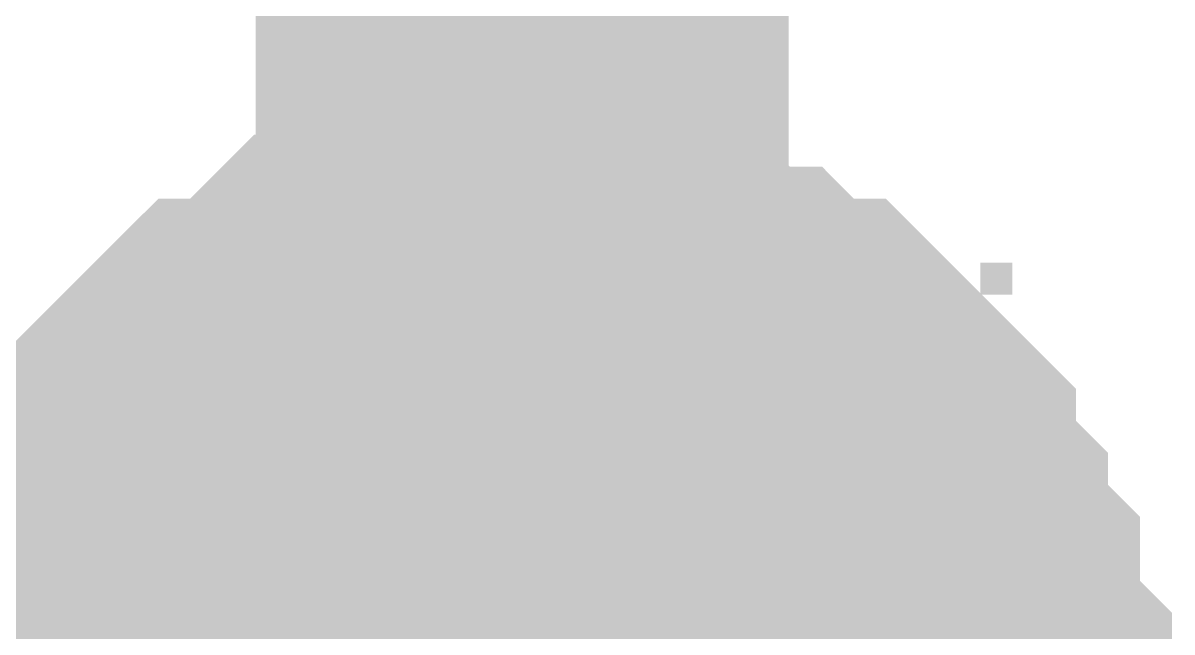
# Model space of a CAD drawing. Header units: inches. Extents: x 0 to 841, y 0 to 594.
# Drawn here: x 774.318 to 775.932, y 542.648 to 543.504 of the extents above; entities that cross this region are included whole.
import ezdxf

# ---------------------------------------------------------------- set-up
doc = ezdxf.new("R2010")
doc.units = ezdxf.units.IN
doc.layers.add('Sheet', color=255, linetype='Continuous')

msp = doc.modelspace()

# ---------------------------------------------------------------- linework, layer by layer
at = {"layer": 'Sheet'}
for points in [[(775.019, 542.4787, 0.7493, 0.7493, 0), (775.019, 544.9941, 0.7493, 0.7493, 0)], [(774.2554, 542.4787, 0.2997, 0.2997, 0), (774.2554, 542.5236, 0.2997, 0.2997, 0), (774.2554, 542.5685, 0.2997, 0.2997, 0), (774.2554, 542.5685, 0.2997, 0.2997, 0), (774.2554, 542.6134, 0.2997, 0.2997, 0), (774.2554, 542.6583, 0.2997, 0.2997, 0), (774.3003, 542.7033, 0.2997, 0.2997, 0), (774.3003, 542.7482, 0.2997, 0.2997, 0), (774.3003, 542.7482, 0.2997, 0.2997, 0), (774.3452, 542.7931, 0.2997, 0.2997, 0), (774.3452, 542.838, 0.2997, 0.2997, 0), (774.3452, 542.8829, 0.2997, 0.2997, 0), (774.3901, 542.8829, 0.2997, 0.2997, 0), (774.3901, 542.9279, 0.2997, 0.2997, 0), (774.4351, 542.9728, 0.2997, 0.2997, 0), (774.4351, 542.9728, 0.2997, 0.2997, 0), (774.48, 543.0177, 0.2997, 0.2997, 0), (774.48, 543.0177, 0.2997, 0.2997, 0), (774.5249, 543.0626, 0.2997, 0.2997, 0), (774.5698, 543.1075, 0.2997, 0.2997, 0), (774.5698, 543.1075, 0.2997, 0.2997, 0), (774.6147, 543.1075, 0.2997, 0.2997, 0), (774.6596, 543.1525, 0.2997, 0.2997, 0), (774.6596, 543.1525, 0.2997, 0.2997, 0), (774.7045, 543.1974, 0.2997, 0.2997, 0), (774.7495, 543.1974, 0.2997, 0.2997, 0), (774.7944, 543.1974, 0.2997, 0.2997, 0), (774.8393, 543.1974, 0.2997, 0.2997, 0), (774.8393, 543.2423, 0.2997, 0.2997, 0), (774.8842, 543.2423, 0.2997, 0.2997, 0), (774.9291, 543.2423, 0.2997, 0.2997, 0), (774.974, 543.2423, 0.2997, 0.2997, 0), (775.019, 543.2423, 0.2997, 0.2997, 0)], [(774.2554, 542.4787, 0.2997, 0.2997, 0), (774.2554, 542.5236, 0.2997, 0.2997, 0), (774.2554, 542.5685, 0.2997, 0.2997, 0), (774.2554, 542.5685, 0.2997, 0.2997, 0), (774.2554, 542.6134, 0.2997, 0.2997, 0), (774.2554, 542.6583, 0.2997, 0.2997, 0), (774.3003, 542.7033, 0.2997, 0.2997, 0), (774.3003, 542.7482, 0.2997, 0.2997, 0), (774.3003, 542.7482, 0.2997, 0.2997, 0), (774.3452, 542.7931, 0.2997, 0.2997, 0), (774.3452, 542.838, 0.2997, 0.2997, 0), (774.3452, 542.8829, 0.2997, 0.2997, 0), (774.3901, 542.8829, 0.2997, 0.2997, 0), (774.3901, 542.9279, 0.2997, 0.2997, 0), (774.4351, 542.9728, 0.2997, 0.2997, 0), (774.4351, 542.9728, 0.2997, 0.2997, 0), (774.48, 543.0177, 0.2997, 0.2997, 0), (774.48, 543.0177, 0.2997, 0.2997, 0), (774.5249, 543.0626, 0.2997, 0.2997, 0), (774.5698, 543.1075, 0.2997, 0.2997, 0), (774.5698, 543.1075, 0.2997, 0.2997, 0), (774.6147, 543.1075, 0.2997, 0.2997, 0), (774.6596, 543.1525, 0.2997, 0.2997, 0), (774.6596, 543.1525, 0.2997, 0.2997, 0), (774.7045, 543.1974, 0.2997, 0.2997, 0), (774.7495, 543.1974, 0.2997, 0.2997, 0), (774.7944, 543.1974, 0.2997, 0.2997, 0), (774.8393, 543.1974, 0.2997, 0.2997, 0), (774.8393, 543.2423, 0.2997, 0.2997, 0), (774.8842, 543.2423, 0.2997, 0.2997, 0), (774.9291, 543.2423, 0.2997, 0.2997, 0), (774.974, 543.2423, 0.2997, 0.2997, 0), (775.019, 543.2423, 0.2997, 0.2997, 0)], [(774.2554, 542.4787, 0.2997, 0.2997, 0), (774.2554, 542.5236, 0.2997, 0.2997, 0), (774.2554, 542.5685, 0.2997, 0.2997, 0), (774.2554, 542.5685, 0.2997, 0.2997, 0), (774.2554, 542.6134, 0.2997, 0.2997, 0), (774.2554, 542.6583, 0.2997, 0.2997, 0), (774.3003, 542.7033, 0.2997, 0.2997, 0), (774.3003, 542.7482, 0.2997, 0.2997, 0), (774.3003, 542.7482, 0.2997, 0.2997, 0), (774.3452, 542.7931, 0.2997, 0.2997, 0), (774.3452, 542.838, 0.2997, 0.2997, 0), (774.3452, 542.8829, 0.2997, 0.2997, 0), (774.3901, 542.8829, 0.2997, 0.2997, 0), (774.3901, 542.9279, 0.2997, 0.2997, 0), (774.4351, 542.9728, 0.2997, 0.2997, 0), (774.4351, 542.9728, 0.2997, 0.2997, 0), (774.48, 543.0177, 0.2997, 0.2997, 0), (774.48, 543.0177, 0.2997, 0.2997, 0), (774.5249, 543.0626, 0.2997, 0.2997, 0), (774.5698, 543.1075, 0.2997, 0.2997, 0), (774.5698, 543.1075, 0.2997, 0.2997, 0), (774.6147, 543.1075, 0.2997, 0.2997, 0), (774.6596, 543.1525, 0.2997, 0.2997, 0), (774.6596, 543.1525, 0.2997, 0.2997, 0), (774.7045, 543.1974, 0.2997, 0.2997, 0), (774.7495, 543.1974, 0.2997, 0.2997, 0), (774.7944, 543.1974, 0.2997, 0.2997, 0), (774.8393, 543.1974, 0.2997, 0.2997, 0), (774.8393, 543.2423, 0.2997, 0.2997, 0), (774.8842, 543.2423, 0.2997, 0.2997, 0), (774.9291, 543.2423, 0.2997, 0.2997, 0), (774.974, 543.2423, 0.2997, 0.2997, 0), (775.019, 543.2423, 0.2997, 0.2997, 0)], [(774.2554, 542.4787, 0.2997, 0.2997, 0), (774.2554, 542.5236, 0.2997, 0.2997, 0), (774.2554, 542.5685, 0.2997, 0.2997, 0), (774.2554, 542.5685, 0.2997, 0.2997, 0), (774.2554, 542.6134, 0.2997, 0.2997, 0), (774.2554, 542.6583, 0.2997, 0.2997, 0), (774.3003, 542.7033, 0.2997, 0.2997, 0), (774.3003, 542.7482, 0.2997, 0.2997, 0), (774.3003, 542.7482, 0.2997, 0.2997, 0), (774.3452, 542.7931, 0.2997, 0.2997, 0), (774.3452, 542.838, 0.2997, 0.2997, 0), (774.3452, 542.8829, 0.2997, 0.2997, 0), (774.3901, 542.8829, 0.2997, 0.2997, 0), (774.3901, 542.9279, 0.2997, 0.2997, 0), (774.4351, 542.9728, 0.2997, 0.2997, 0), (774.4351, 542.9728, 0.2997, 0.2997, 0), (774.48, 543.0177, 0.2997, 0.2997, 0), (774.48, 543.0177, 0.2997, 0.2997, 0), (774.5249, 543.0626, 0.2997, 0.2997, 0), (774.5698, 543.1075, 0.2997, 0.2997, 0), (774.5698, 543.1075, 0.2997, 0.2997, 0), (774.6147, 543.1075, 0.2997, 0.2997, 0), (774.6596, 543.1525, 0.2997, 0.2997, 0), (774.6596, 543.1525, 0.2997, 0.2997, 0), (774.7045, 543.1974, 0.2997, 0.2997, 0), (774.7495, 543.1974, 0.2997, 0.2997, 0), (774.7944, 543.1974, 0.2997, 0.2997, 0), (774.8393, 543.1974, 0.2997, 0.2997, 0), (774.8393, 543.2423, 0.2997, 0.2997, 0), (774.8842, 543.2423, 0.2997, 0.2997, 0), (774.9291, 543.2423, 0.2997, 0.2997, 0), (774.974, 543.2423, 0.2997, 0.2997, 0), (775.019, 543.2423, 0.2997, 0.2997, 0)], [(775.019, 543.2423, 0.2997, 0.2997, 0), (775.019, 543.2423, 0.2997, 0.2997, 0)], [(775.019, 543.2423, 0.2997, 0.2997, 0), (775.0639, 543.2423, 0.2997, 0.2997, 0), (775.1088, 543.2423, 0.2997, 0.2997, 0), (775.1088, 543.2423, 0.2997, 0.2997, 0), (775.1537, 543.2423, 0.2997, 0.2997, 0), (775.1986, 543.1974, 0.2997, 0.2997, 0), (775.2435, 543.1974, 0.2997, 0.2997, 0), (775.2885, 543.1974, 0.2997, 0.2997, 0), (775.2885, 543.1974, 0.2997, 0.2997, 0), (775.3334, 543.1525, 0.2997, 0.2997, 0), (775.3783, 543.1525, 0.2997, 0.2997, 0), (775.4232, 543.1075, 0.2997, 0.2997, 0), (775.4232, 543.1075, 0.2997, 0.2997, 0), (775.4681, 543.1075, 0.2997, 0.2997, 0), (775.513, 543.0626, 0.2997, 0.2997, 0), (775.513, 543.0177, 0.2997, 0.2997, 0), (775.5579, 543.0177, 0.2997, 0.2997, 0), (775.5579, 542.9728, 0.2997, 0.2997, 0), (775.6029, 542.9728, 0.2997, 0.2997, 0), (775.6478, 542.9279, 0.2997, 0.2997, 0), (775.6478, 542.8829, 0.2997, 0.2997, 0), (775.6478, 542.8829, 0.2997, 0.2997, 0), (775.6927, 542.838, 0.2997, 0.2997, 0), (775.6927, 542.7931, 0.2997, 0.2997, 0), (775.7376, 542.7482, 0.2997, 0.2997, 0), (775.7376, 542.7482, 0.2997, 0.2997, 0), (775.7376, 542.7033, 0.2997, 0.2997, 0), (775.7376, 542.6583, 0.2997, 0.2997, 0), (775.7825, 542.6134, 0.2997, 0.2997, 0), (775.7825, 542.5685, 0.2997, 0.2997, 0), (775.7825, 542.5685, 0.2997, 0.2997, 0), (775.7825, 542.5236, 0.2997, 0.2997, 0), (775.7825, 542.4787, 0.2997, 0.2997, 0)], [(775.019, 543.2423, 0.2997, 0.2997, 0), (775.019, 543.2423, 0.2997, 0.2997, 0)], [(775.019, 543.2423, 0.2997, 0.2997, 0), (775.0639, 543.2423, 0.2997, 0.2997, 0), (775.1088, 543.2423, 0.2997, 0.2997, 0), (775.1088, 543.2423, 0.2997, 0.2997, 0), (775.1537, 543.2423, 0.2997, 0.2997, 0), (775.1986, 543.1974, 0.2997, 0.2997, 0), (775.2435, 543.1974, 0.2997, 0.2997, 0), (775.2885, 543.1974, 0.2997, 0.2997, 0), (775.2885, 543.1974, 0.2997, 0.2997, 0), (775.3334, 543.1525, 0.2997, 0.2997, 0), (775.3783, 543.1525, 0.2997, 0.2997, 0), (775.4232, 543.1075, 0.2997, 0.2997, 0), (775.4232, 543.1075, 0.2997, 0.2997, 0), (775.4681, 543.1075, 0.2997, 0.2997, 0), (775.513, 543.0626, 0.2997, 0.2997, 0), (775.513, 543.0177, 0.2997, 0.2997, 0), (775.5579, 543.0177, 0.2997, 0.2997, 0), (775.5579, 542.9728, 0.2997, 0.2997, 0), (775.6029, 542.9728, 0.2997, 0.2997, 0), (775.6478, 542.9279, 0.2997, 0.2997, 0), (775.6478, 542.8829, 0.2997, 0.2997, 0), (775.6478, 542.8829, 0.2997, 0.2997, 0), (775.6927, 542.838, 0.2997, 0.2997, 0), (775.6927, 542.7931, 0.2997, 0.2997, 0), (775.7376, 542.7482, 0.2997, 0.2997, 0), (775.7376, 542.7482, 0.2997, 0.2997, 0), (775.7376, 542.7033, 0.2997, 0.2997, 0), (775.7376, 542.6583, 0.2997, 0.2997, 0), (775.7825, 542.6134, 0.2997, 0.2997, 0), (775.7825, 542.5685, 0.2997, 0.2997, 0), (775.7825, 542.5685, 0.2997, 0.2997, 0), (775.7825, 542.5236, 0.2997, 0.2997, 0), (775.7825, 542.4787, 0.2997, 0.2997, 0)], [(775.019, 543.2423, 0.2997, 0.2997, 0), (775.019, 543.2423, 0.2997, 0.2997, 0)], [(775.019, 543.2423, 0.2997, 0.2997, 0), (775.0639, 543.2423, 0.2997, 0.2997, 0), (775.1088, 543.2423, 0.2997, 0.2997, 0), (775.1088, 543.2423, 0.2997, 0.2997, 0), (775.1537, 543.2423, 0.2997, 0.2997, 0), (775.1986, 543.1974, 0.2997, 0.2997, 0), (775.2435, 543.1974, 0.2997, 0.2997, 0), (775.2885, 543.1974, 0.2997, 0.2997, 0), (775.2885, 543.1974, 0.2997, 0.2997, 0), (775.3334, 543.1525, 0.2997, 0.2997, 0), (775.3783, 543.1525, 0.2997, 0.2997, 0), (775.4232, 543.1075, 0.2997, 0.2997, 0), (775.4232, 543.1075, 0.2997, 0.2997, 0), (775.4681, 543.1075, 0.2997, 0.2997, 0), (775.513, 543.0626, 0.2997, 0.2997, 0), (775.513, 543.0177, 0.2997, 0.2997, 0), (775.5579, 543.0177, 0.2997, 0.2997, 0), (775.5579, 542.9728, 0.2997, 0.2997, 0), (775.6029, 542.9728, 0.2997, 0.2997, 0), (775.6478, 542.9279, 0.2997, 0.2997, 0), (775.6478, 542.8829, 0.2997, 0.2997, 0), (775.6478, 542.8829, 0.2997, 0.2997, 0), (775.6927, 542.838, 0.2997, 0.2997, 0), (775.6927, 542.7931, 0.2997, 0.2997, 0), (775.7376, 542.7482, 0.2997, 0.2997, 0), (775.7376, 542.7482, 0.2997, 0.2997, 0), (775.7376, 542.7033, 0.2997, 0.2997, 0), (775.7376, 542.6583, 0.2997, 0.2997, 0), (775.7825, 542.6134, 0.2997, 0.2997, 0), (775.7825, 542.5685, 0.2997, 0.2997, 0), (775.7825, 542.5685, 0.2997, 0.2997, 0), (775.7825, 542.5236, 0.2997, 0.2997, 0), (775.7825, 542.4787, 0.2997, 0.2997, 0)], [(775.019, 543.2423, 0.2997, 0.2997, 0), (775.019, 543.2423, 0.2997, 0.2997, 0)], [(775.019, 543.2423, 0.2997, 0.2997, 0), (775.0639, 543.2423, 0.2997, 0.2997, 0), (775.1088, 543.2423, 0.2997, 0.2997, 0), (775.1088, 543.2423, 0.2997, 0.2997, 0), (775.1537, 543.2423, 0.2997, 0.2997, 0), (775.1986, 543.1974, 0.2997, 0.2997, 0), (775.2435, 543.1974, 0.2997, 0.2997, 0), (775.2885, 543.1974, 0.2997, 0.2997, 0), (775.2885, 543.1974, 0.2997, 0.2997, 0), (775.3334, 543.1525, 0.2997, 0.2997, 0), (775.3783, 543.1525, 0.2997, 0.2997, 0), (775.4232, 543.1075, 0.2997, 0.2997, 0), (775.4232, 543.1075, 0.2997, 0.2997, 0), (775.4681, 543.1075, 0.2997, 0.2997, 0), (775.513, 543.0626, 0.2997, 0.2997, 0), (775.513, 543.0177, 0.2997, 0.2997, 0), (775.5579, 543.0177, 0.2997, 0.2997, 0), (775.5579, 542.9728, 0.2997, 0.2997, 0), (775.6029, 542.9728, 0.2997, 0.2997, 0), (775.6478, 542.9279, 0.2997, 0.2997, 0), (775.6478, 542.8829, 0.2997, 0.2997, 0), (775.6478, 542.8829, 0.2997, 0.2997, 0), (775.6927, 542.838, 0.2997, 0.2997, 0), (775.6927, 542.7931, 0.2997, 0.2997, 0), (775.7376, 542.7482, 0.2997, 0.2997, 0), (775.7376, 542.7482, 0.2997, 0.2997, 0), (775.7376, 542.7033, 0.2997, 0.2997, 0), (775.7376, 542.6583, 0.2997, 0.2997, 0), (775.7825, 542.6134, 0.2997, 0.2997, 0), (775.7825, 542.5685, 0.2997, 0.2997, 0), (775.7825, 542.5685, 0.2997, 0.2997, 0), (775.7825, 542.5236, 0.2997, 0.2997, 0), (775.7825, 542.4787, 0.2997, 0.2997, 0)], [(774.2554, 542.6583, 0.0991, 0.0991, 0), (774.3003, 542.7033, 0.0991, 0.0991, 0), (774.3003, 542.7482, 0.0991, 0.0991, 0), (774.3003, 542.7482, 0.0991, 0.0991, 0), (774.3452, 542.7931, 0.0991, 0.0991, 0), (774.3452, 542.838, 0.0991, 0.0991, 0), (774.3452, 542.8829, 0.0991, 0.0991, 0), (774.3901, 542.8829, 0.0991, 0.0991, 0), (774.3901, 542.9279, 0.0991, 0.0991, 0), (774.4351, 542.9728, 0.0991, 0.0991, 0), (774.4351, 542.9728, 0.0991, 0.0991, 0), (774.48, 543.0177, 0.0991, 0.0991, 0), (774.48, 543.0177, 0.0991, 0.0991, 0), (774.5249, 543.0626, 0.0991, 0.0991, 0), (774.5698, 543.1075, 0.0991, 0.0991, 0), (774.5698, 543.1075, 0.0991, 0.0991, 0), (774.6147, 543.1075, 0.0991, 0.0991, 0), (774.6596, 543.1525, 0.0991, 0.0991, 0), (774.6596, 543.1525, 0.0991, 0.0991, 0), (774.7045, 543.1974, 0.0991, 0.0991, 0), (774.7495, 543.1974, 0.0991, 0.0991, 0), (774.7944, 543.1974, 0.0991, 0.0991, 0), (774.8393, 543.1974, 0.0991, 0.0991, 0), (774.8393, 543.2423, 0.0991, 0.0991, 0), (774.8842, 543.2423, 0.0991, 0.0991, 0), (774.9291, 543.2423, 0.0991, 0.0991, 0), (774.974, 543.2423, 0.0991, 0.0991, 0), (775.019, 543.2423, 0.0991, 0.0991, 0)], [(774.2554, 542.6583, 0.0991, 0.0991, 0), (774.3003, 542.7033, 0.0991, 0.0991, 0), (774.3003, 542.7482, 0.0991, 0.0991, 0), (774.3003, 542.7482, 0.0991, 0.0991, 0), (774.3452, 542.7931, 0.0991, 0.0991, 0), (774.3452, 542.838, 0.0991, 0.0991, 0), (774.3452, 542.8829, 0.0991, 0.0991, 0), (774.3901, 542.8829, 0.0991, 0.0991, 0), (774.3901, 542.9279, 0.0991, 0.0991, 0), (774.4351, 542.9728, 0.0991, 0.0991, 0), (774.4351, 542.9728, 0.0991, 0.0991, 0), (774.48, 543.0177, 0.0991, 0.0991, 0), (774.48, 543.0177, 0.0991, 0.0991, 0), (774.5249, 543.0626, 0.0991, 0.0991, 0), (774.5698, 543.1075, 0.0991, 0.0991, 0), (774.5698, 543.1075, 0.0991, 0.0991, 0), (774.6147, 543.1075, 0.0991, 0.0991, 0), (774.6596, 543.1525, 0.0991, 0.0991, 0), (774.6596, 543.1525, 0.0991, 0.0991, 0), (774.7045, 543.1974, 0.0991, 0.0991, 0), (774.7495, 543.1974, 0.0991, 0.0991, 0), (774.7944, 543.1974, 0.0991, 0.0991, 0), (774.8393, 543.1974, 0.0991, 0.0991, 0), (774.8393, 543.2423, 0.0991, 0.0991, 0), (774.8842, 543.2423, 0.0991, 0.0991, 0), (774.9291, 543.2423, 0.0991, 0.0991, 0), (774.974, 543.2423, 0.0991, 0.0991, 0), (775.019, 543.2423, 0.0991, 0.0991, 0)], [(774.2554, 542.6583, 0.0991, 0.0991, 0), (774.3003, 542.7033, 0.0991, 0.0991, 0), (774.3003, 542.7482, 0.0991, 0.0991, 0), (774.3003, 542.7482, 0.0991, 0.0991, 0), (774.3452, 542.7931, 0.0991, 0.0991, 0), (774.3452, 542.838, 0.0991, 0.0991, 0), (774.3452, 542.8829, 0.0991, 0.0991, 0), (774.3901, 542.8829, 0.0991, 0.0991, 0), (774.3901, 542.9279, 0.0991, 0.0991, 0), (774.4351, 542.9728, 0.0991, 0.0991, 0), (774.4351, 542.9728, 0.0991, 0.0991, 0), (774.48, 543.0177, 0.0991, 0.0991, 0), (774.48, 543.0177, 0.0991, 0.0991, 0), (774.5249, 543.0626, 0.0991, 0.0991, 0), (774.5698, 543.1075, 0.0991, 0.0991, 0), (774.5698, 543.1075, 0.0991, 0.0991, 0), (774.6147, 543.1075, 0.0991, 0.0991, 0), (774.6596, 543.1525, 0.0991, 0.0991, 0), (774.6596, 543.1525, 0.0991, 0.0991, 0), (774.7045, 543.1974, 0.0991, 0.0991, 0), (774.7495, 543.1974, 0.0991, 0.0991, 0), (774.7944, 543.1974, 0.0991, 0.0991, 0), (774.8393, 543.1974, 0.0991, 0.0991, 0), (774.8393, 543.2423, 0.0991, 0.0991, 0), (774.8842, 543.2423, 0.0991, 0.0991, 0), (774.9291, 543.2423, 0.0991, 0.0991, 0), (774.974, 543.2423, 0.0991, 0.0991, 0), (775.019, 543.2423, 0.0991, 0.0991, 0)], [(774.2554, 542.6583, 0.0991, 0.0991, 0), (774.3003, 542.7033, 0.0991, 0.0991, 0), (774.3003, 542.7482, 0.0991, 0.0991, 0), (774.3003, 542.7482, 0.0991, 0.0991, 0), (774.3452, 542.7931, 0.0991, 0.0991, 0), (774.3452, 542.838, 0.0991, 0.0991, 0), (774.3452, 542.8829, 0.0991, 0.0991, 0), (774.3901, 542.8829, 0.0991, 0.0991, 0), (774.3901, 542.9279, 0.0991, 0.0991, 0), (774.4351, 542.9728, 0.0991, 0.0991, 0), (774.4351, 542.9728, 0.0991, 0.0991, 0), (774.48, 543.0177, 0.0991, 0.0991, 0), (774.48, 543.0177, 0.0991, 0.0991, 0), (774.5249, 543.0626, 0.0991, 0.0991, 0), (774.5698, 543.1075, 0.0991, 0.0991, 0), (774.5698, 543.1075, 0.0991, 0.0991, 0), (774.6147, 543.1075, 0.0991, 0.0991, 0), (774.6596, 543.1525, 0.0991, 0.0991, 0), (774.6596, 543.1525, 0.0991, 0.0991, 0), (774.7045, 543.1974, 0.0991, 0.0991, 0), (774.7495, 543.1974, 0.0991, 0.0991, 0), (774.7944, 543.1974, 0.0991, 0.0991, 0), (774.8393, 543.1974, 0.0991, 0.0991, 0), (774.8393, 543.2423, 0.0991, 0.0991, 0), (774.8842, 543.2423, 0.0991, 0.0991, 0), (774.9291, 543.2423, 0.0991, 0.0991, 0), (774.974, 543.2423, 0.0991, 0.0991, 0), (775.019, 543.2423, 0.0991, 0.0991, 0)], [(775.019, 543.2423, 0.0991, 0.0991, 0), (775.019, 543.2423, 0.0991, 0.0991, 0)], [(775.019, 543.2423, 0.0991, 0.0991, 0), (775.0639, 543.2423, 0.0991, 0.0991, 0), (775.1088, 543.2423, 0.0991, 0.0991, 0), (775.1088, 543.2423, 0.0991, 0.0991, 0), (775.1537, 543.2423, 0.0991, 0.0991, 0), (775.1986, 543.1974, 0.0991, 0.0991, 0), (775.2435, 543.1974, 0.0991, 0.0991, 0), (775.2885, 543.1974, 0.0991, 0.0991, 0), (775.2885, 543.1974, 0.0991, 0.0991, 0), (775.3334, 543.1525, 0.0991, 0.0991, 0), (775.3783, 543.1525, 0.0991, 0.0991, 0), (775.4232, 543.1075, 0.0991, 0.0991, 0), (775.4232, 543.1075, 0.0991, 0.0991, 0), (775.4681, 543.1075, 0.0991, 0.0991, 0), (775.513, 543.0626, 0.0991, 0.0991, 0), (775.513, 543.0177, 0.0991, 0.0991, 0), (775.5579, 543.0177, 0.0991, 0.0991, 0), (775.5579, 542.9728, 0.0991, 0.0991, 0), (775.6029, 542.9728, 0.0991, 0.0991, 0), (775.6478, 542.9279, 0.0991, 0.0991, 0), (775.6478, 542.8829, 0.0991, 0.0991, 0), (775.6478, 542.8829, 0.0991, 0.0991, 0), (775.6927, 542.838, 0.0991, 0.0991, 0), (775.6927, 542.7931, 0.0991, 0.0991, 0), (775.7376, 542.7482, 0.0991, 0.0991, 0), (775.7376, 542.7482, 0.0991, 0.0991, 0), (775.7376, 542.7033, 0.0991, 0.0991, 0), (775.7376, 542.6583, 0.0991, 0.0991, 0), (775.7825, 542.6134, 0.0991, 0.0991, 0), (775.7825, 542.5685, 0.0991, 0.0991, 0)], [(775.019, 543.2423, 0.0991, 0.0991, 0), (775.019, 543.2423, 0.0991, 0.0991, 0)], [(775.019, 543.2423, 0.0991, 0.0991, 0), (775.0639, 543.2423, 0.0991, 0.0991, 0), (775.1088, 543.2423, 0.0991, 0.0991, 0), (775.1088, 543.2423, 0.0991, 0.0991, 0), (775.1537, 543.2423, 0.0991, 0.0991, 0), (775.1986, 543.1974, 0.0991, 0.0991, 0), (775.2435, 543.1974, 0.0991, 0.0991, 0), (775.2885, 543.1974, 0.0991, 0.0991, 0), (775.2885, 543.1974, 0.0991, 0.0991, 0), (775.3334, 543.1525, 0.0991, 0.0991, 0), (775.3783, 543.1525, 0.0991, 0.0991, 0), (775.4232, 543.1075, 0.0991, 0.0991, 0), (775.4232, 543.1075, 0.0991, 0.0991, 0), (775.4681, 543.1075, 0.0991, 0.0991, 0), (775.513, 543.0626, 0.0991, 0.0991, 0), (775.513, 543.0177, 0.0991, 0.0991, 0), (775.5579, 543.0177, 0.0991, 0.0991, 0), (775.5579, 542.9728, 0.0991, 0.0991, 0), (775.6029, 542.9728, 0.0991, 0.0991, 0), (775.6478, 542.9279, 0.0991, 0.0991, 0), (775.6478, 542.8829, 0.0991, 0.0991, 0), (775.6478, 542.8829, 0.0991, 0.0991, 0), (775.6927, 542.838, 0.0991, 0.0991, 0), (775.6927, 542.7931, 0.0991, 0.0991, 0), (775.7376, 542.7482, 0.0991, 0.0991, 0), (775.7376, 542.7482, 0.0991, 0.0991, 0), (775.7376, 542.7033, 0.0991, 0.0991, 0), (775.7376, 542.6583, 0.0991, 0.0991, 0), (775.7825, 542.6134, 0.0991, 0.0991, 0), (775.7825, 542.5685, 0.0991, 0.0991, 0)], [(775.019, 543.2423, 0.0991, 0.0991, 0), (775.019, 543.2423, 0.0991, 0.0991, 0)], [(775.019, 543.2423, 0.0991, 0.0991, 0), (775.0639, 543.2423, 0.0991, 0.0991, 0), (775.1088, 543.2423, 0.0991, 0.0991, 0), (775.1088, 543.2423, 0.0991, 0.0991, 0), (775.1537, 543.2423, 0.0991, 0.0991, 0), (775.1986, 543.1974, 0.0991, 0.0991, 0), (775.2435, 543.1974, 0.0991, 0.0991, 0), (775.2885, 543.1974, 0.0991, 0.0991, 0), (775.2885, 543.1974, 0.0991, 0.0991, 0), (775.3334, 543.1525, 0.0991, 0.0991, 0), (775.3783, 543.1525, 0.0991, 0.0991, 0), (775.4232, 543.1075, 0.0991, 0.0991, 0), (775.4232, 543.1075, 0.0991, 0.0991, 0), (775.4681, 543.1075, 0.0991, 0.0991, 0), (775.513, 543.0626, 0.0991, 0.0991, 0), (775.513, 543.0177, 0.0991, 0.0991, 0), (775.5579, 543.0177, 0.0991, 0.0991, 0), (775.5579, 542.9728, 0.0991, 0.0991, 0), (775.6029, 542.9728, 0.0991, 0.0991, 0), (775.6478, 542.9279, 0.0991, 0.0991, 0), (775.6478, 542.8829, 0.0991, 0.0991, 0), (775.6478, 542.8829, 0.0991, 0.0991, 0), (775.6927, 542.838, 0.0991, 0.0991, 0), (775.6927, 542.7931, 0.0991, 0.0991, 0), (775.7376, 542.7482, 0.0991, 0.0991, 0), (775.7376, 542.7482, 0.0991, 0.0991, 0), (775.7376, 542.7033, 0.0991, 0.0991, 0), (775.7376, 542.6583, 0.0991, 0.0991, 0), (775.7825, 542.6134, 0.0991, 0.0991, 0), (775.7825, 542.5685, 0.0991, 0.0991, 0)], [(775.019, 543.2423, 0.0991, 0.0991, 0), (775.019, 543.2423, 0.0991, 0.0991, 0)], [(775.019, 543.2423, 0.0991, 0.0991, 0), (775.0639, 543.2423, 0.0991, 0.0991, 0), (775.1088, 543.2423, 0.0991, 0.0991, 0), (775.1088, 543.2423, 0.0991, 0.0991, 0), (775.1537, 543.2423, 0.0991, 0.0991, 0), (775.1986, 543.1974, 0.0991, 0.0991, 0), (775.2435, 543.1974, 0.0991, 0.0991, 0), (775.2885, 543.1974, 0.0991, 0.0991, 0), (775.2885, 543.1974, 0.0991, 0.0991, 0), (775.3334, 543.1525, 0.0991, 0.0991, 0), (775.3783, 543.1525, 0.0991, 0.0991, 0), (775.4232, 543.1075, 0.0991, 0.0991, 0), (775.4232, 543.1075, 0.0991, 0.0991, 0), (775.4681, 543.1075, 0.0991, 0.0991, 0), (775.513, 543.0626, 0.0991, 0.0991, 0), (775.513, 543.0177, 0.0991, 0.0991, 0), (775.5579, 543.0177, 0.0991, 0.0991, 0), (775.5579, 542.9728, 0.0991, 0.0991, 0), (775.6029, 542.9728, 0.0991, 0.0991, 0), (775.6478, 542.9279, 0.0991, 0.0991, 0), (775.6478, 542.8829, 0.0991, 0.0991, 0), (775.6478, 542.8829, 0.0991, 0.0991, 0), (775.6927, 542.838, 0.0991, 0.0991, 0), (775.6927, 542.7931, 0.0991, 0.0991, 0), (775.7376, 542.7482, 0.0991, 0.0991, 0), (775.7376, 542.7482, 0.0991, 0.0991, 0), (775.7376, 542.7033, 0.0991, 0.0991, 0), (775.7376, 542.6583, 0.0991, 0.0991, 0), (775.7825, 542.6134, 0.0991, 0.0991, 0), (775.7825, 542.5685, 0.0991, 0.0991, 0)], [(774.48, 542.4787, 0.2997, 0.2997, 0), (774.48, 542.5236, 0.2997, 0.2997, 0), (774.48, 542.5236, 0.2997, 0.2997, 0), (774.48, 542.5685, 0.2997, 0.2997, 0), (774.48, 542.5685, 0.2997, 0.2997, 0), (774.48, 542.6134, 0.2997, 0.2997, 0), (774.5249, 542.6134, 0.2997, 0.2997, 0), (774.5249, 542.6583, 0.2997, 0.2997, 0), (774.5249, 542.6583, 0.2997, 0.2997, 0), (774.5249, 542.7033, 0.2997, 0.2997, 0), (774.5249, 542.7033, 0.2997, 0.2997, 0), (774.5698, 542.7482, 0.2997, 0.2997, 0), (774.5698, 542.7482, 0.2997, 0.2997, 0), (774.5698, 542.7931, 0.2997, 0.2997, 0), (774.6147, 542.7931, 0.2997, 0.2997, 0), (774.6147, 542.7931, 0.2997, 0.2997, 0), (774.6147, 542.838, 0.2997, 0.2997, 0), (774.6596, 542.838, 0.2997, 0.2997, 0), (774.6596, 542.838, 0.2997, 0.2997, 0), (774.7045, 542.8829, 0.2997, 0.2997, 0), (774.7045, 542.8829, 0.2997, 0.2997, 0), (774.7495, 542.8829, 0.2997, 0.2997, 0), (774.7495, 542.9279, 0.2997, 0.2997, 0), (774.7944, 542.9279, 0.2997, 0.2997, 0), (774.7944, 542.9279, 0.2997, 0.2997, 0), (774.8393, 542.9279, 0.2997, 0.2997, 0), (774.8393, 542.9279, 0.2997, 0.2997, 0), (774.8842, 542.9728, 0.2997, 0.2997, 0), (774.8842, 542.9728, 0.2997, 0.2997, 0), (774.9291, 542.9728, 0.2997, 0.2997, 0), (774.974, 542.9728, 0.2997, 0.2997, 0), (774.974, 542.9728, 0.2997, 0.2997, 0), (775.019, 542.9728, 0.2997, 0.2997, 0)], [(774.48, 542.4787, 0.2997, 0.2997, 0), (774.48, 542.5236, 0.2997, 0.2997, 0), (774.48, 542.5236, 0.2997, 0.2997, 0), (774.48, 542.5685, 0.2997, 0.2997, 0), (774.48, 542.5685, 0.2997, 0.2997, 0), (774.48, 542.6134, 0.2997, 0.2997, 0), (774.5249, 542.6134, 0.2997, 0.2997, 0), (774.5249, 542.6583, 0.2997, 0.2997, 0), (774.5249, 542.6583, 0.2997, 0.2997, 0), (774.5249, 542.7033, 0.2997, 0.2997, 0), (774.5249, 542.7033, 0.2997, 0.2997, 0), (774.5698, 542.7482, 0.2997, 0.2997, 0), (774.5698, 542.7482, 0.2997, 0.2997, 0), (774.5698, 542.7931, 0.2997, 0.2997, 0), (774.6147, 542.7931, 0.2997, 0.2997, 0), (774.6147, 542.7931, 0.2997, 0.2997, 0), (774.6147, 542.838, 0.2997, 0.2997, 0), (774.6596, 542.838, 0.2997, 0.2997, 0), (774.6596, 542.838, 0.2997, 0.2997, 0), (774.7045, 542.8829, 0.2997, 0.2997, 0), (774.7045, 542.8829, 0.2997, 0.2997, 0), (774.7495, 542.8829, 0.2997, 0.2997, 0), (774.7495, 542.9279, 0.2997, 0.2997, 0), (774.7944, 542.9279, 0.2997, 0.2997, 0), (774.7944, 542.9279, 0.2997, 0.2997, 0), (774.8393, 542.9279, 0.2997, 0.2997, 0), (774.8393, 542.9279, 0.2997, 0.2997, 0), (774.8842, 542.9728, 0.2997, 0.2997, 0), (774.8842, 542.9728, 0.2997, 0.2997, 0), (774.9291, 542.9728, 0.2997, 0.2997, 0), (774.974, 542.9728, 0.2997, 0.2997, 0), (774.974, 542.9728, 0.2997, 0.2997, 0), (775.019, 542.9728, 0.2997, 0.2997, 0)], [(774.48, 542.4787, 0.2997, 0.2997, 0), (774.48, 542.5236, 0.2997, 0.2997, 0), (774.48, 542.5236, 0.2997, 0.2997, 0), (774.48, 542.5685, 0.2997, 0.2997, 0), (774.48, 542.5685, 0.2997, 0.2997, 0), (774.48, 542.6134, 0.2997, 0.2997, 0), (774.5249, 542.6134, 0.2997, 0.2997, 0), (774.5249, 542.6583, 0.2997, 0.2997, 0), (774.5249, 542.6583, 0.2997, 0.2997, 0), (774.5249, 542.7033, 0.2997, 0.2997, 0), (774.5249, 542.7033, 0.2997, 0.2997, 0), (774.5698, 542.7482, 0.2997, 0.2997, 0), (774.5698, 542.7482, 0.2997, 0.2997, 0), (774.5698, 542.7931, 0.2997, 0.2997, 0), (774.6147, 542.7931, 0.2997, 0.2997, 0), (774.6147, 542.7931, 0.2997, 0.2997, 0), (774.6147, 542.838, 0.2997, 0.2997, 0), (774.6596, 542.838, 0.2997, 0.2997, 0), (774.6596, 542.838, 0.2997, 0.2997, 0), (774.7045, 542.8829, 0.2997, 0.2997, 0), (774.7045, 542.8829, 0.2997, 0.2997, 0), (774.7495, 542.8829, 0.2997, 0.2997, 0), (774.7495, 542.9279, 0.2997, 0.2997, 0), (774.7944, 542.9279, 0.2997, 0.2997, 0), (774.7944, 542.9279, 0.2997, 0.2997, 0), (774.8393, 542.9279, 0.2997, 0.2997, 0), (774.8393, 542.9279, 0.2997, 0.2997, 0), (774.8842, 542.9728, 0.2997, 0.2997, 0), (774.8842, 542.9728, 0.2997, 0.2997, 0), (774.9291, 542.9728, 0.2997, 0.2997, 0), (774.974, 542.9728, 0.2997, 0.2997, 0), (774.974, 542.9728, 0.2997, 0.2997, 0), (775.019, 542.9728, 0.2997, 0.2997, 0)], [(775.019, 542.9728, 0.2997, 0.2997, 0), (775.019, 542.9728, 0.2997, 0.2997, 0)], [(775.019, 542.9728, 0.2997, 0.2997, 0), (775.0639, 542.9728, 0.2997, 0.2997, 0), (775.0639, 542.9728, 0.2997, 0.2997, 0), (775.1088, 542.9728, 0.2997, 0.2997, 0), (775.1088, 542.9728, 0.2997, 0.2997, 0), (775.1537, 542.9728, 0.2997, 0.2997, 0), (775.1537, 542.9279, 0.2997, 0.2997, 0), (775.1986, 542.9279, 0.2997, 0.2997, 0), (775.1986, 542.9279, 0.2997, 0.2997, 0), (775.2435, 542.9279, 0.2997, 0.2997, 0), (775.2435, 542.9279, 0.2997, 0.2997, 0), (775.2885, 542.8829, 0.2997, 0.2997, 0), (775.2885, 542.8829, 0.2997, 0.2997, 0), (775.3334, 542.8829, 0.2997, 0.2997, 0), (775.3334, 542.838, 0.2997, 0.2997, 0), (775.3334, 542.838, 0.2997, 0.2997, 0), (775.3783, 542.838, 0.2997, 0.2997, 0), (775.3783, 542.7931, 0.2997, 0.2997, 0), (775.3783, 542.7931, 0.2997, 0.2997, 0), (775.4232, 542.7931, 0.2997, 0.2997, 0), (775.4232, 542.7482, 0.2997, 0.2997, 0), (775.4232, 542.7482, 0.2997, 0.2997, 0), (775.4681, 542.7033, 0.2997, 0.2997, 0), (775.4681, 542.7033, 0.2997, 0.2997, 0), (775.4681, 542.6583, 0.2997, 0.2997, 0), (775.4681, 542.6583, 0.2997, 0.2997, 0), (775.4681, 542.6134, 0.2997, 0.2997, 0), (775.513, 542.6134, 0.2997, 0.2997, 0), (775.513, 542.5685, 0.2997, 0.2997, 0), (775.513, 542.5685, 0.2997, 0.2997, 0), (775.513, 542.5236, 0.2997, 0.2997, 0), (775.513, 542.5236, 0.2997, 0.2997, 0), (775.513, 542.4787, 0.2997, 0.2997, 0)], [(775.019, 542.9728, 0.2997, 0.2997, 0), (775.019, 542.9728, 0.2997, 0.2997, 0)], [(775.019, 542.9728, 0.2997, 0.2997, 0), (775.0639, 542.9728, 0.2997, 0.2997, 0), (775.0639, 542.9728, 0.2997, 0.2997, 0), (775.1088, 542.9728, 0.2997, 0.2997, 0), (775.1088, 542.9728, 0.2997, 0.2997, 0), (775.1537, 542.9728, 0.2997, 0.2997, 0), (775.1537, 542.9279, 0.2997, 0.2997, 0), (775.1986, 542.9279, 0.2997, 0.2997, 0), (775.1986, 542.9279, 0.2997, 0.2997, 0), (775.2435, 542.9279, 0.2997, 0.2997, 0), (775.2435, 542.9279, 0.2997, 0.2997, 0), (775.2885, 542.8829, 0.2997, 0.2997, 0), (775.2885, 542.8829, 0.2997, 0.2997, 0), (775.3334, 542.8829, 0.2997, 0.2997, 0), (775.3334, 542.838, 0.2997, 0.2997, 0), (775.3334, 542.838, 0.2997, 0.2997, 0), (775.3783, 542.838, 0.2997, 0.2997, 0), (775.3783, 542.7931, 0.2997, 0.2997, 0), (775.3783, 542.7931, 0.2997, 0.2997, 0), (775.4232, 542.7931, 0.2997, 0.2997, 0), (775.4232, 542.7482, 0.2997, 0.2997, 0), (775.4232, 542.7482, 0.2997, 0.2997, 0), (775.4681, 542.7033, 0.2997, 0.2997, 0), (775.4681, 542.7033, 0.2997, 0.2997, 0), (775.4681, 542.6583, 0.2997, 0.2997, 0), (775.4681, 542.6583, 0.2997, 0.2997, 0), (775.4681, 542.6134, 0.2997, 0.2997, 0), (775.513, 542.6134, 0.2997, 0.2997, 0), (775.513, 542.5685, 0.2997, 0.2997, 0), (775.513, 542.5685, 0.2997, 0.2997, 0), (775.513, 542.5236, 0.2997, 0.2997, 0), (775.513, 542.5236, 0.2997, 0.2997, 0), (775.513, 542.4787, 0.2997, 0.2997, 0)], [(775.019, 542.9728, 0.2997, 0.2997, 0), (775.019, 542.9728, 0.2997, 0.2997, 0)], [(775.019, 542.9728, 0.2997, 0.2997, 0), (775.0639, 542.9728, 0.2997, 0.2997, 0), (775.0639, 542.9728, 0.2997, 0.2997, 0), (775.1088, 542.9728, 0.2997, 0.2997, 0), (775.1088, 542.9728, 0.2997, 0.2997, 0), (775.1537, 542.9728, 0.2997, 0.2997, 0), (775.1537, 542.9279, 0.2997, 0.2997, 0), (775.1986, 542.9279, 0.2997, 0.2997, 0), (775.1986, 542.9279, 0.2997, 0.2997, 0), (775.2435, 542.9279, 0.2997, 0.2997, 0), (775.2435, 542.9279, 0.2997, 0.2997, 0), (775.2885, 542.8829, 0.2997, 0.2997, 0), (775.2885, 542.8829, 0.2997, 0.2997, 0), (775.3334, 542.8829, 0.2997, 0.2997, 0), (775.3334, 542.838, 0.2997, 0.2997, 0), (775.3334, 542.838, 0.2997, 0.2997, 0), (775.3783, 542.838, 0.2997, 0.2997, 0), (775.3783, 542.7931, 0.2997, 0.2997, 0), (775.3783, 542.7931, 0.2997, 0.2997, 0), (775.4232, 542.7931, 0.2997, 0.2997, 0), (775.4232, 542.7482, 0.2997, 0.2997, 0), (775.4232, 542.7482, 0.2997, 0.2997, 0), (775.4681, 542.7033, 0.2997, 0.2997, 0), (775.4681, 542.7033, 0.2997, 0.2997, 0), (775.4681, 542.6583, 0.2997, 0.2997, 0), (775.4681, 542.6583, 0.2997, 0.2997, 0), (775.4681, 542.6134, 0.2997, 0.2997, 0), (775.513, 542.6134, 0.2997, 0.2997, 0), (775.513, 542.5685, 0.2997, 0.2997, 0), (775.513, 542.5685, 0.2997, 0.2997, 0), (775.513, 542.5236, 0.2997, 0.2997, 0), (775.513, 542.5236, 0.2997, 0.2997, 0), (775.513, 542.4787, 0.2997, 0.2997, 0)], [(774.48, 542.5685, 0.0991, 0.0991, 0), (774.48, 542.6134, 0.0991, 0.0991, 0), (774.5249, 542.6134, 0.0991, 0.0991, 0), (774.5249, 542.6583, 0.0991, 0.0991, 0), (774.5249, 542.6583, 0.0991, 0.0991, 0), (774.5249, 542.7033, 0.0991, 0.0991, 0), (774.5249, 542.7033, 0.0991, 0.0991, 0), (774.5698, 542.7482, 0.0991, 0.0991, 0), (774.5698, 542.7482, 0.0991, 0.0991, 0), (774.5698, 542.7931, 0.0991, 0.0991, 0), (774.6147, 542.7931, 0.0991, 0.0991, 0), (774.6147, 542.7931, 0.0991, 0.0991, 0), (774.6147, 542.838, 0.0991, 0.0991, 0), (774.6596, 542.838, 0.0991, 0.0991, 0), (774.6596, 542.838, 0.0991, 0.0991, 0), (774.7045, 542.8829, 0.0991, 0.0991, 0), (774.7045, 542.8829, 0.0991, 0.0991, 0), (774.7495, 542.8829, 0.0991, 0.0991, 0), (774.7495, 542.9279, 0.0991, 0.0991, 0), (774.7944, 542.9279, 0.0991, 0.0991, 0), (774.7944, 542.9279, 0.0991, 0.0991, 0), (774.8393, 542.9279, 0.0991, 0.0991, 0), (774.8393, 542.9279, 0.0991, 0.0991, 0), (774.8842, 542.9728, 0.0991, 0.0991, 0), (774.8842, 542.9728, 0.0991, 0.0991, 0), (774.9291, 542.9728, 0.0991, 0.0991, 0), (774.974, 542.9728, 0.0991, 0.0991, 0), (774.974, 542.9728, 0.0991, 0.0991, 0), (775.019, 542.9728, 0.0991, 0.0991, 0)], [(774.48, 542.5685, 0.0991, 0.0991, 0), (774.48, 542.6134, 0.0991, 0.0991, 0), (774.5249, 542.6134, 0.0991, 0.0991, 0), (774.5249, 542.6583, 0.0991, 0.0991, 0), (774.5249, 542.6583, 0.0991, 0.0991, 0), (774.5249, 542.7033, 0.0991, 0.0991, 0), (774.5249, 542.7033, 0.0991, 0.0991, 0), (774.5698, 542.7482, 0.0991, 0.0991, 0), (774.5698, 542.7482, 0.0991, 0.0991, 0), (774.5698, 542.7931, 0.0991, 0.0991, 0), (774.6147, 542.7931, 0.0991, 0.0991, 0), (774.6147, 542.7931, 0.0991, 0.0991, 0), (774.6147, 542.838, 0.0991, 0.0991, 0), (774.6596, 542.838, 0.0991, 0.0991, 0), (774.6596, 542.838, 0.0991, 0.0991, 0), (774.7045, 542.8829, 0.0991, 0.0991, 0), (774.7045, 542.8829, 0.0991, 0.0991, 0), (774.7495, 542.8829, 0.0991, 0.0991, 0), (774.7495, 542.9279, 0.0991, 0.0991, 0), (774.7944, 542.9279, 0.0991, 0.0991, 0), (774.7944, 542.9279, 0.0991, 0.0991, 0), (774.8393, 542.9279, 0.0991, 0.0991, 0), (774.8393, 542.9279, 0.0991, 0.0991, 0), (774.8842, 542.9728, 0.0991, 0.0991, 0), (774.8842, 542.9728, 0.0991, 0.0991, 0), (774.9291, 542.9728, 0.0991, 0.0991, 0), (774.974, 542.9728, 0.0991, 0.0991, 0), (774.974, 542.9728, 0.0991, 0.0991, 0), (775.019, 542.9728, 0.0991, 0.0991, 0)], [(774.48, 542.5685, 0.0991, 0.0991, 0), (774.48, 542.6134, 0.0991, 0.0991, 0), (774.5249, 542.6134, 0.0991, 0.0991, 0), (774.5249, 542.6583, 0.0991, 0.0991, 0), (774.5249, 542.6583, 0.0991, 0.0991, 0), (774.5249, 542.7033, 0.0991, 0.0991, 0), (774.5249, 542.7033, 0.0991, 0.0991, 0), (774.5698, 542.7482, 0.0991, 0.0991, 0), (774.5698, 542.7482, 0.0991, 0.0991, 0), (774.5698, 542.7931, 0.0991, 0.0991, 0), (774.6147, 542.7931, 0.0991, 0.0991, 0), (774.6147, 542.7931, 0.0991, 0.0991, 0), (774.6147, 542.838, 0.0991, 0.0991, 0), (774.6596, 542.838, 0.0991, 0.0991, 0), (774.6596, 542.838, 0.0991, 0.0991, 0), (774.7045, 542.8829, 0.0991, 0.0991, 0), (774.7045, 542.8829, 0.0991, 0.0991, 0), (774.7495, 542.8829, 0.0991, 0.0991, 0), (774.7495, 542.9279, 0.0991, 0.0991, 0), (774.7944, 542.9279, 0.0991, 0.0991, 0), (774.7944, 542.9279, 0.0991, 0.0991, 0), (774.8393, 542.9279, 0.0991, 0.0991, 0), (774.8393, 542.9279, 0.0991, 0.0991, 0), (774.8842, 542.9728, 0.0991, 0.0991, 0), (774.8842, 542.9728, 0.0991, 0.0991, 0), (774.9291, 542.9728, 0.0991, 0.0991, 0), (774.974, 542.9728, 0.0991, 0.0991, 0), (774.974, 542.9728, 0.0991, 0.0991, 0), (775.019, 542.9728, 0.0991, 0.0991, 0)], [(775.019, 542.9728, 0.0991, 0.0991, 0), (775.019, 542.9728, 0.0991, 0.0991, 0)], [(775.019, 542.9728, 0.0991, 0.0991, 0), (775.0639, 542.9728, 0.0991, 0.0991, 0), (775.0639, 542.9728, 0.0991, 0.0991, 0), (775.1088, 542.9728, 0.0991, 0.0991, 0), (775.1088, 542.9728, 0.0991, 0.0991, 0), (775.1537, 542.9728, 0.0991, 0.0991, 0), (775.1537, 542.9279, 0.0991, 0.0991, 0), (775.1986, 542.9279, 0.0991, 0.0991, 0), (775.1986, 542.9279, 0.0991, 0.0991, 0), (775.2435, 542.9279, 0.0991, 0.0991, 0), (775.2435, 542.9279, 0.0991, 0.0991, 0), (775.2885, 542.8829, 0.0991, 0.0991, 0), (775.2885, 542.8829, 0.0991, 0.0991, 0), (775.3334, 542.8829, 0.0991, 0.0991, 0), (775.3334, 542.838, 0.0991, 0.0991, 0), (775.3334, 542.838, 0.0991, 0.0991, 0), (775.3783, 542.838, 0.0991, 0.0991, 0), (775.3783, 542.7931, 0.0991, 0.0991, 0), (775.3783, 542.7931, 0.0991, 0.0991, 0), (775.4232, 542.7931, 0.0991, 0.0991, 0), (775.4232, 542.7482, 0.0991, 0.0991, 0), (775.4232, 542.7482, 0.0991, 0.0991, 0), (775.4681, 542.7033, 0.0991, 0.0991, 0), (775.4681, 542.7033, 0.0991, 0.0991, 0), (775.4681, 542.6583, 0.0991, 0.0991, 0), (775.4681, 542.6583, 0.0991, 0.0991, 0), (775.4681, 542.6134, 0.0991, 0.0991, 0), (775.513, 542.6134, 0.0991, 0.0991, 0), (775.513, 542.5685, 0.0991, 0.0991, 0)], [(775.019, 542.9728, 0.0991, 0.0991, 0), (775.019, 542.9728, 0.0991, 0.0991, 0)], [(775.019, 542.9728, 0.0991, 0.0991, 0), (775.0639, 542.9728, 0.0991, 0.0991, 0), (775.0639, 542.9728, 0.0991, 0.0991, 0), (775.1088, 542.9728, 0.0991, 0.0991, 0), (775.1088, 542.9728, 0.0991, 0.0991, 0), (775.1537, 542.9728, 0.0991, 0.0991, 0), (775.1537, 542.9279, 0.0991, 0.0991, 0), (775.1986, 542.9279, 0.0991, 0.0991, 0), (775.1986, 542.9279, 0.0991, 0.0991, 0), (775.2435, 542.9279, 0.0991, 0.0991, 0), (775.2435, 542.9279, 0.0991, 0.0991, 0), (775.2885, 542.8829, 0.0991, 0.0991, 0), (775.2885, 542.8829, 0.0991, 0.0991, 0), (775.3334, 542.8829, 0.0991, 0.0991, 0), (775.3334, 542.838, 0.0991, 0.0991, 0), (775.3334, 542.838, 0.0991, 0.0991, 0), (775.3783, 542.838, 0.0991, 0.0991, 0), (775.3783, 542.7931, 0.0991, 0.0991, 0), (775.3783, 542.7931, 0.0991, 0.0991, 0), (775.4232, 542.7931, 0.0991, 0.0991, 0), (775.4232, 542.7482, 0.0991, 0.0991, 0), (775.4232, 542.7482, 0.0991, 0.0991, 0), (775.4681, 542.7033, 0.0991, 0.0991, 0), (775.4681, 542.7033, 0.0991, 0.0991, 0), (775.4681, 542.6583, 0.0991, 0.0991, 0), (775.4681, 542.6583, 0.0991, 0.0991, 0), (775.4681, 542.6134, 0.0991, 0.0991, 0), (775.513, 542.6134, 0.0991, 0.0991, 0), (775.513, 542.5685, 0.0991, 0.0991, 0)], [(775.019, 542.9728, 0.0991, 0.0991, 0), (775.019, 542.9728, 0.0991, 0.0991, 0)], [(775.019, 542.9728, 0.0991, 0.0991, 0), (775.0639, 542.9728, 0.0991, 0.0991, 0), (775.0639, 542.9728, 0.0991, 0.0991, 0), (775.1088, 542.9728, 0.0991, 0.0991, 0), (775.1088, 542.9728, 0.0991, 0.0991, 0), (775.1537, 542.9728, 0.0991, 0.0991, 0), (775.1537, 542.9279, 0.0991, 0.0991, 0), (775.1986, 542.9279, 0.0991, 0.0991, 0), (775.1986, 542.9279, 0.0991, 0.0991, 0), (775.2435, 542.9279, 0.0991, 0.0991, 0), (775.2435, 542.9279, 0.0991, 0.0991, 0), (775.2885, 542.8829, 0.0991, 0.0991, 0), (775.2885, 542.8829, 0.0991, 0.0991, 0), (775.3334, 542.8829, 0.0991, 0.0991, 0), (775.3334, 542.838, 0.0991, 0.0991, 0), (775.3334, 542.838, 0.0991, 0.0991, 0), (775.3783, 542.838, 0.0991, 0.0991, 0), (775.3783, 542.7931, 0.0991, 0.0991, 0), (775.3783, 542.7931, 0.0991, 0.0991, 0), (775.4232, 542.7931, 0.0991, 0.0991, 0), (775.4232, 542.7482, 0.0991, 0.0991, 0), (775.4232, 542.7482, 0.0991, 0.0991, 0), (775.4681, 542.7033, 0.0991, 0.0991, 0), (775.4681, 542.7033, 0.0991, 0.0991, 0), (775.4681, 542.6583, 0.0991, 0.0991, 0), (775.4681, 542.6583, 0.0991, 0.0991, 0), (775.4681, 542.6134, 0.0991, 0.0991, 0), (775.513, 542.6134, 0.0991, 0.0991, 0), (775.513, 542.5685, 0.0991, 0.0991, 0)], [(752.5162, 542.4787, 0.7493, 0.7493, 0), (760.0171, 542.4787, 0.7493, 0.7493, 0), (775.019, 542.4787, 0.7493, 0.7493, 0)], [(775.019, 542.4787, 0.7493, 0.7493, 0), (775.019, 536.9986, 0.7493, 0.7493, 0)]]:
    msp.add_lwpolyline(points, format="xyseb", dxfattribs=at)
msp.add_lwpolyline([(774.7459, 542.4996, 0.508, 0.508, 1), (775.2539, 542.4996, 0.508, 0.508, 1)], format="xyseb", close=True, dxfattribs=at)

doc.saveas('drawing.dxf')
